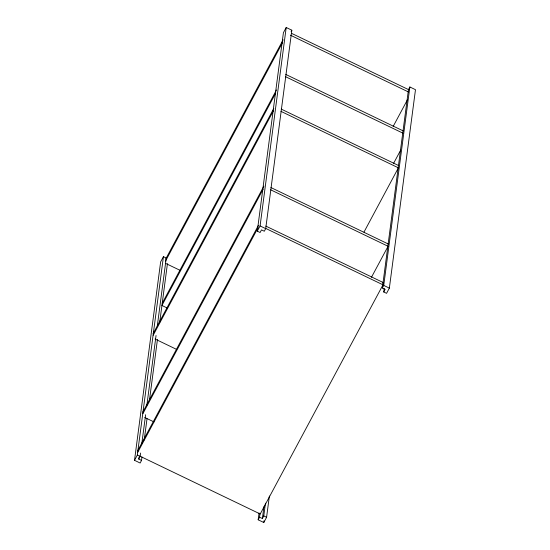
<?xml version="1.0" encoding="UTF-8"?>
<svg xmlns="http://www.w3.org/2000/svg" width="550" height="550" viewBox="0 0 550 550"><rect width="100%" height="100%" fill="white"/><g stroke="black" fill="none" stroke-linecap="round" stroke-linejoin="round"><path stroke-width="0.82" d="M141.983 457.009L141.529 460.419L140.14 463.024L134.516 460.316L160.641 261.882L163.433 256.678L166.251 258.012L157.279 326.143M134.516 460.316L137.308 455.111L163.433 256.678M141.529 460.419L138.724 459.064L138.944 457.359M138.724 459.064L140.126 456.445L140.573 453.042M141.804 443.671L145.619 414.714M146.85 405.35L156.049 335.514M144.224 439.979L147.029 418.688M149.49 399.953L157.451 339.481M159.692 322.451L167.434 263.684M257.297 231.144L283.415 32.711L286.206 27.5L291.83 30.202L265.705 228.642L264.309 231.241L261.498 229.893L260.095 232.512L257.297 231.144L260.081 225.933L286.206 27.5M269.383 495.997L266.585 517.289L263.794 522.5L258.17 519.798L259.071 512.985M258.17 519.798L259.566 517.192L260.012 513.783M259.566 517.192L262.377 518.547L263.945 506.619M262.377 518.547L263.78 515.928L265.464 503.147M263.794 522.5L264.014 520.795M383.749 291.988L385.151 289.369L382.346 288.014L408.471 89.581L409.86 86.976L415.484 89.684L389.359 288.118L386.567 293.322L383.749 291.988L384.196 288.585M139.659 456.012L260.219 514.002L382.999 284.831L383.295 282.583L265.822 226.084M382.346 288.014L383.742 285.416L409.86 86.976M165.653 259.119L283.168 39.779M165.364 261.36L282.466 42.776M291.129 31.508L291.83 30.202M162.229 303.229L276.492 89.939M275.798 92.936L161.934 305.47L167.338 308.076M153.072 333.781L273.824 108.391M153.182 335.266L273.529 110.632M142.746 412.225L263.904 186.079M142.856 413.71L263.202 189.076M137.672 450.773L258.424 225.376M137.782 452.258L258.129 227.617M393.154 126.459L407.337 99.983M393.374 163.762L400.661 150.143M363.956 232.134L398.399 167.839L280.926 111.341M371.456 277.296L388.073 246.283L270.6 189.778M137.308 455.111L140.126 456.445M291.486 33.316L408.959 89.822M290.421 35.186L408.664 92.063M285.78 74.429L403.246 130.934M285.484 76.67L402.951 133.176M281.222 109.093L398.695 165.598M270.896 187.536L388.369 244.042M265.526 228.326L382.999 284.831M260.081 225.933L265.705 228.642M383.742 285.416L389.359 288.118M165.323 263.244L180.008 270.304M155.059 339.027L176.694 349.436M144.733 417.471L154.007 421.933M263.78 515.928L266.585 517.289"/></g></svg>
